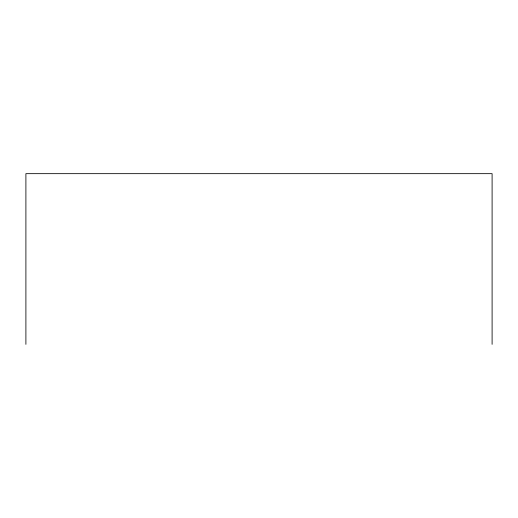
<?xml version="1.0" encoding="UTF-8"?>
<svg xmlns="http://www.w3.org/2000/svg" width="518" height="518" viewBox="0 0 518 518"><rect width="100%" height="100%" fill="white"/><g stroke="black" fill="none" stroke-linecap="round" stroke-linejoin="round"><path stroke-width="0.78" d="M492.1 344.34L492.1 173.659L25.9 173.659L25.9 344.34"/></g></svg>
